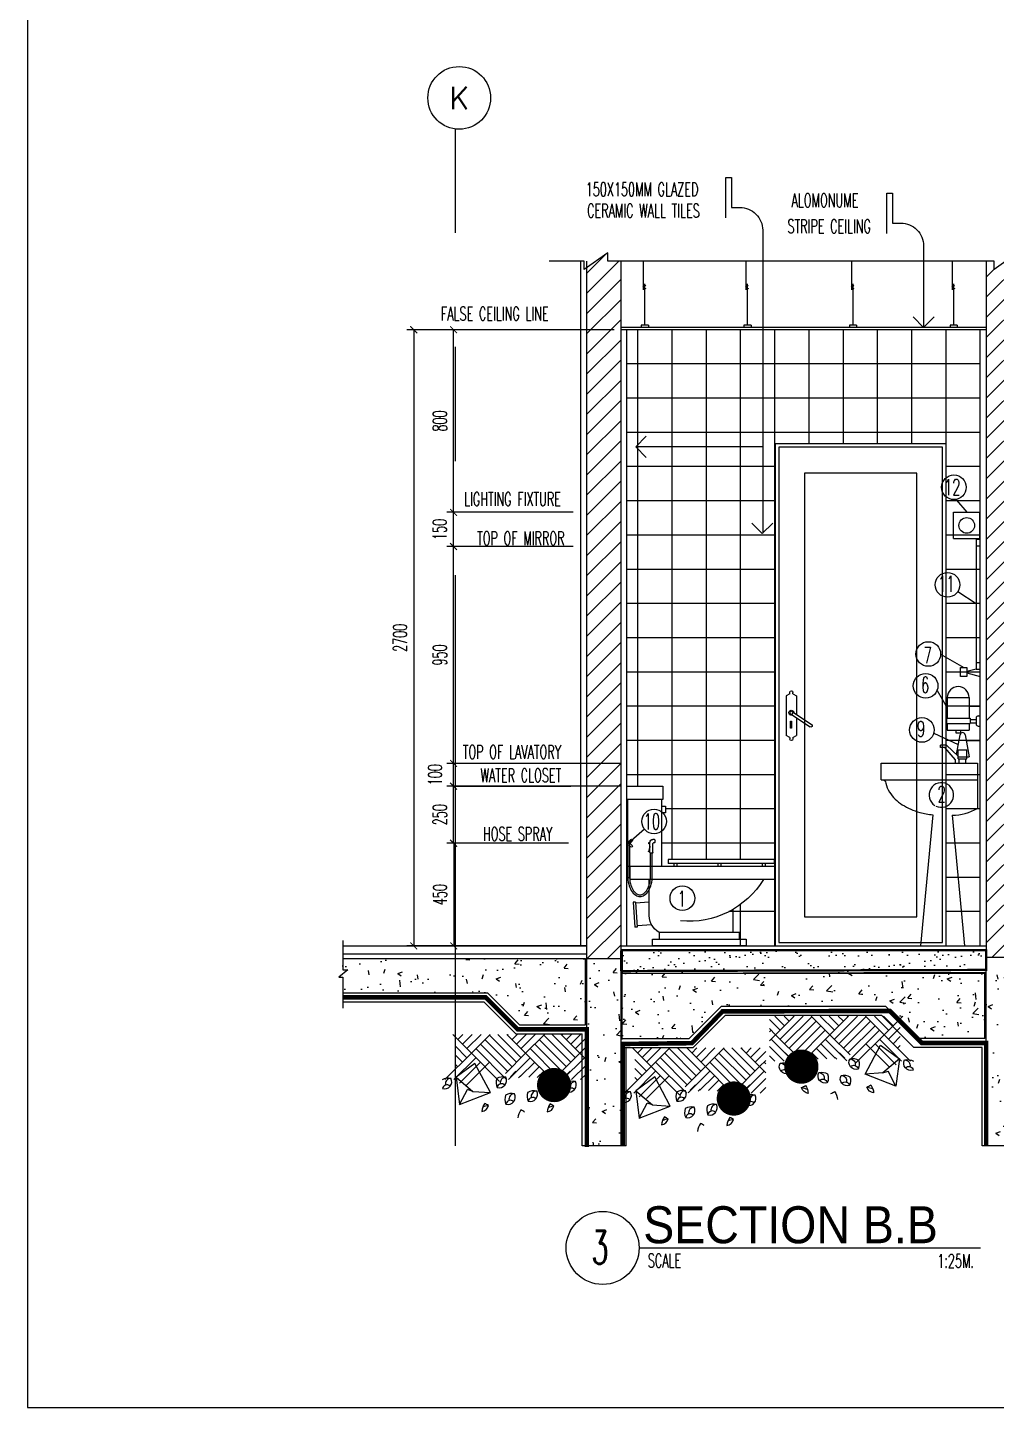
# Model space of a CAD drawing. Extents: x 417682.5 to 417711.4, y 43413.5 to 43433.4.
# Drawn here: x 417682.5 to 417686.74, y 43413.49 to 43419.54 of the extents above; entities that cross this region are included whole.
import ezdxf
from ezdxf.enums import TextEntityAlignment as Align

# ---------------------------------------------------------------- set-up
doc = ezdxf.new("R2010")
doc.units = 0
doc.header["$MEASUREMENT"] = 0
doc.header["$PDMODE"] = 3
doc.header["$PDSIZE"] = 0.1
for name, pattern in [('CENTER2', [1.125, 0.75, -0.125, 0.125, -0.125]), ('CENTERX2', [4, 2.5, -0.5, 0.5, -0.5]), ('DASHED', [0.75, 0.5, -0.25]), ('HIDDEN2', [0.1875, 0.125, -0.0625])]:
    doc.linetypes.add(name, pattern=pattern)
doc.layers.get('0').update_dxf_attribs({"linetype": 'CONTINUOUS'})
doc.layers.get('DEFPOINTS').update_dxf_attribs({"linetype": 'CONTINUOUS'})
for name, color, linetype in [('2', 2, 'CONTINUOUS'), ('A-HATCH', 11, 'CONTINUOUS'), ('AX', 6, 'CONTINUOUS'), ('AX-CR', 2, 'CONTINUOUS'), ('AX-TXT', 4, 'CONTINUOUS'), ('AXES', 11, 'CENTERX2'), ('AXIS', 11, 'CENTER2'), ('Dimout', 4, 'CONTINUOUS'), ('DW', 7, 'CONTINUOUS'), ('ELE', 3, 'CONTINUOUS'), ('ELV', 7, 'CONTINUOUS'), ('FIX', 3, 'CONTINUOUS'), ('gravel', 11, 'CONTINUOUS'), ('Hatch', 11, 'CONTINUOUS'), ('K-FUR', 3, 'CONTINUOUS'), ('Plaster', 7, 'CONTINUOUS'), ('SANI', 2, 'CONTINUOUS'), ('Tile', 5, 'CONTINUOUS'), ('TITLE', 6, 'CONTINUOUS'), ('TXT', 2, 'CONTINUOUS'), ('TXT1', 2, 'CONTINUOUS'), ('WALL', 6, 'CONTINUOUS'), ('WallPartition', 2, 'CONTINUOUS'), ('Windows', 9, 'CONTINUOUS')]:
    doc.layers.add(name, color=color, linetype=linetype)
doc.styles.add('ROMANS', font='ROMANS.shx', dxfattribs={"width": 0.6})
doc.styles.add('TTXT', font='swisse.ttf', dxfattribs={"width": 0.6})
doc.dimstyles.new('R50', dxfattribs={"dimscale": 0, "dimtxt": 0.06, "dimasz": 0.03, "dimexe": 0.03, "dimexo": 0.03, "dimgap": 0.03, "dimtad": 1, "dimdec": 0, "dimlfac": 1000, "dimzin": 13, "dimdsep": 46, "dimtxsty": 'ROMANS', "dimblk": 'ARCHTICK', "dimcen": 0.09, "dimclrd": 4, "dimclre": 4, "dimclrt": 2, "dimadec": 0, "dimazin": 0, "dimtfac": 1, "dimtdec": 0, "dimtofl": 0, "dimtmove": 2, "dimatfit": 3, "dimldrblk": 'CLOSEDBLANK', "dimfxl": 0, "dimtolj": 1, "dimtzin": 0, "dimarcsym": 0})

# ---------------------------------------------------------------- blocks, each defined once
blk = doc.blocks.new('AXL')
at = {"layer": 'AX-CR'}
blk.add_circle((-350, 0), 350, dxfattribs=at)
at = {"layer": 'AX-TXT', "style": 'ROMANS'}
blk.add_attdef('AX', text='', height=250, dxfattribs=at).set_placement((-350, 0), align=Align.MIDDLE)
blk = doc.blocks.new('CALO')
for p, q in [((-0.0067, -0.0131), (-0.0219, -0.0221)), ((-0.0219, -0.0221), (-0.0219, -0.1012)), ((-0.0067, -0.0131), (-0.0067, -0.0067)), ((0.0067, -0.0131), (0.0067, -0.0067)), ((0.0067, -0.0131), (0.0219, -0.0221)), ((0.0219, -0.0221), (0.0219, -0.1914)), ((-0.0032, -0.089), (-0.0871, -0.1441)), ((0.0036, -0.0994), (-0.0803, -0.1545)), ((-0.0219, -0.1161), (-0.0219, -0.1914)), ((-0.0067, -0.2004), (-0.0219, -0.1914)), ((-0.0067, -0.2004), (-0.0067, -0.2067)), ((0.0067, -0.2004), (0.0219, -0.1914)), ((0.0067, -0.2004), (0.0067, -0.2067))]:
    blk.add_line(p, q)
blk.add_lwpolyline([(0.004, -0.1297), (-0.0009, -0.1297), (-0.0009, -0.1605), (0.004, -0.1605)], close=True)
blk.add_circle((0, -0.0943), 0.00622)
for centre, radius, start, end in [((0, -0.0067), 0.00674, 0, 180), ((0, -0.0943), 0.0107, 248.65552, 177.92469), ((-0.0837, -0.1493), 0.00621, 123.29011, 303.29011), ((0, -0.2067), 0.00674, 180, 0)]:
    blk.add_arc(centre, radius, start, end)
blk = doc.blocks.new('_ARCHTICK')
at = {"color": 0, "linetype": 'ByBlock', "const_width": 0.15}
blk.add_lwpolyline([(-0.5, -0.5), (0.5, 0.5)], dxfattribs=at)
blk = doc.blocks.new('*D112')
at = {"layer": 'DEFPOINTS', "color": 0}
for p in [(417684.3647, 43418.2169), (417684.1904, 43415.5169), (417684.3654, 43415.5169)]:
    blk.add_point(p, dxfattribs=at)
at = {"layer": 'Dimout', "color": 4, "lineweight": -2}
for p, q in [((417684.3347, 43418.2169), (417684.1604, 43418.2169)), ((417684.1904, 43418.2169), (417684.1904, 43415.5169)), ((417684.3354, 43415.5169), (417684.1604, 43415.5169))]:
    blk.add_line(p, q, dxfattribs=at)
at = {"layer": 'Dimout', "color": 4, "lineweight": -2, "xscale": 0.03, "yscale": 0.03, "zscale": 0.03}
for p, rotation in [((417684.1904, 43418.2169), 90), ((417684.1904, 43415.5169), 270)]:
    blk.add_blockref('_ARCHTICK', p, dxfattribs=dict(at, rotation=rotation))
at = {"layer": 'Dimout', "color": 2, "insert": (417684.1304, 43416.8669), "char_height": 0.06, "attachment_point": 5, "rotation": 90, "style": 'ROMANS'}
blk.add_mtext('\\A1;2700', dxfattribs=at)
blk = doc.blocks.new('_ClosedBlank')
at = {"color": 0, "linetype": 'ByBlock', "lineweight": -2}
for p, q in [((-1, 0.17), (0, 0)), ((-1, 0.17), (-1, -0.17)), ((0, 0), (-1, -0.17))]:
    blk.add_line(p, q, dxfattribs=at)
blk = doc.blocks.new('*D113')
at = {"layer": 'DEFPOINTS', "color": 0}
for p in [(417684.3647, 43417.2669), (417684.9185, 43417.2669), (417685.1245, 43416.3169)]:
    blk.add_point(p, dxfattribs=at)
at = {"layer": 'Dimout', "color": 4, "lineweight": -2}
for p, q in [((417684.8885, 43417.2669), (417684.3347, 43417.2669)), ((417684.3647, 43416.3169), (417684.3647, 43417.2669)), ((417685.0945, 43416.3169), (417684.3347, 43416.3169))]:
    blk.add_line(p, q, dxfattribs=at)
at = {"layer": 'Dimout', "color": 4, "lineweight": -2, "xscale": 0.03, "yscale": 0.03, "zscale": 0.03}
for p, rotation in [((417684.3647, 43417.2669), 90), ((417684.3647, 43416.3169), 270)]:
    blk.add_blockref('_ARCHTICK', p, dxfattribs=dict(at, rotation=rotation))
at = {"layer": 'Dimout', "color": 2, "insert": (417684.3047, 43416.7919), "char_height": 0.06, "attachment_point": 5, "rotation": 90, "style": 'ROMANS'}
blk.add_mtext('\\A1;950', dxfattribs=at)
blk = doc.blocks.new('*D114')
at = {"layer": 'DEFPOINTS', "color": 0}
for p in [(417684.3647, 43416.3169), (417685.1245, 43416.3169), (417685.1245, 43416.2169)]:
    blk.add_point(p, dxfattribs=at)
at = {"layer": 'Dimout', "color": 4, "lineweight": -2}
for p, q in [((417685.0945, 43416.3169), (417684.3347, 43416.3169)), ((417684.3647, 43416.2169), (417684.3647, 43416.3169)), ((417685.0945, 43416.2169), (417684.3347, 43416.2169))]:
    blk.add_line(p, q, dxfattribs=at)
at = {"layer": 'Dimout', "color": 4, "lineweight": -2, "xscale": 0.03, "yscale": 0.03, "zscale": 0.03}
for p, rotation in [((417684.3647, 43416.3169), 90), ((417684.3647, 43416.2169), 270)]:
    blk.add_blockref('_ARCHTICK', p, dxfattribs=dict(at, rotation=rotation))
at = {"layer": 'Dimout', "color": 2, "insert": (417684.2839, 43416.2669), "char_height": 0.06, "attachment_point": 5, "rotation": 90, "style": 'ROMANS'}
blk.add_mtext('\\A1;100', dxfattribs=at)
blk = doc.blocks.new('*D115')
at = {"layer": 'DEFPOINTS', "color": 0}
for p in [(417684.3647, 43416.2169), (417684.3647, 43416.2169), (417684.8985, 43415.9669)]:
    blk.add_point(p, dxfattribs=at)
at = {"layer": 'Dimout', "color": 4, "lineweight": -2}
for p, q in [((417684.3647, 43415.9669), (417684.3647, 43416.2169)), ((417684.8685, 43415.9669), (417684.3347, 43415.9669))]:
    blk.add_line(p, q, dxfattribs=at)
at = {"layer": 'Dimout', "color": 4, "lineweight": -2, "xscale": 0.03, "yscale": 0.03, "zscale": 0.03}
for p, rotation in [((417684.3647, 43416.2169), 90), ((417684.3647, 43415.9669), 270)]:
    blk.add_blockref('_ARCHTICK', p, dxfattribs=dict(at, rotation=rotation))
at = {"layer": 'Dimout', "color": 2, "insert": (417684.3047, 43416.0919), "char_height": 0.06, "attachment_point": 5, "rotation": 90, "style": 'ROMANS'}
blk.add_mtext('\\A1;250', dxfattribs=at)
blk = doc.blocks.new('A$C03B742BD')
at = {"layer": 'SANI'}
for p, q in [((0, 0.238), (0, 0.247)), ((0.003, 0.25), (0.01, 0.25)), ((0.1091, 0.234), (0.1003, 0.2428)), ((0.1155, 0.2404), (0.1067, 0.2492)), ((0.003, 0.235), (0.007, 0.235)), ((0.01, 0.192), (0.01, 0.232)), ((0.012, 0.19), (0.0205, 0.19)), ((0.0225, 0.192), (0.0225, 0.2375)), ((0.0225, 0.221), (0.0291, 0.197)), ((0.0225, 0.2172), (0.0282, 0.1967)), ((0.1091, 0.2324), (0.1003, 0.2237)), ((0.1155, 0.2261), (0.1067, 0.2173))]:
    blk.add_line(p, q, dxfattribs=at)
for points in [[(0.12, 0.2271), (0.12, 0.09, -0.060702), (0.1156, 0.0539, -0.074102), (0.1043, 0.0264, -0.106911), (0.0852, 0.0059, -0.152771), (0.0663, 0, -0.152771), (0.0473, 0.0059, -0.106911), (0.0282, 0.0264, -0.074102), (0.0169, 0.0539, -0.060702), (0.0125, 0.09), (0.0125, 0.19)], [(0.1125, 0.2231), (0.1125, 0.09, -0.060702), (0.1083, 0.0557, -0.074102), (0.0978, 0.0302, -0.106911), (0.0809, 0.0121, -0.152771), (0.0663, 0.0075, -0.152771), (0.0516, 0.0121, -0.106911), (0.0347, 0.0302, -0.074102), (0.0242, 0.0557, -0.060702), (0.02, 0.09), (0.02, 0.19)], [(0.0225, 0.2283, 0.064258), (0.0248, 0.2292, 0.106392), (0.0269, 0.2311, 0.159292), (0.0277, 0.2335, 0.159292), (0.0269, 0.236, 0.106392), (0.0248, 0.2379, 0.066222), (0.0224, 0.2388, 0.057624)], [(0.0225, 0.2303, 0.046557), (0.0238, 0.2309, 0.106392), (0.0253, 0.2323, 0.159292), (0.0257, 0.2335, 0.159292), (0.0253, 0.2348, 0.106392), (0.0238, 0.2362, 0.046557), (0.0225, 0.2367, 0.057624)]]:
    blk.add_lwpolyline(points, format="xyb", dxfattribs=at)
blk.add_circle((0.1163, 0.2332), 0.0072, dxfattribs=at)
for centre, radius, start, end in [((0.003, 0.247), 0.003, 90, 180), ((0.01, 0.2375), 0.0125, 0, 90), ((0.1035, 0.246), 0.0045, 45, 225), ((0.003, 0.238), 0.003, 180, 270), ((0.007, 0.232), 0.003, 0, 90), ((0.012, 0.192), 0.002, 180, 270), ((0.0205, 0.192), 0.002, 270, 0), ((0.0286, 0.1968), 0.0005, 194.53893, 16.23807), ((0.1035, 0.2205), 0.0045, 135, 315)]:
    blk.add_arc(centre, radius, start, end, dxfattribs=at)
blk = doc.blocks.new('*D116')
at = {"layer": 'DEFPOINTS', "color": 0}
for p in [(417684.3654, 43415.9669), (417684.3654, 43415.5169), (417684.8785, 43415.5169)]:
    blk.add_point(p, dxfattribs=at)
at = {"layer": 'Dimout', "color": 4, "lineweight": -2}
for p, q in [((417684.3654, 43415.9669), (417684.3654, 43415.5169)), ((417684.8485, 43415.5169), (417684.3354, 43415.5169))]:
    blk.add_line(p, q, dxfattribs=at)
at = {"layer": 'Dimout', "color": 4, "lineweight": -2, "xscale": 0.03, "yscale": 0.03, "zscale": 0.03}
for p, rotation in [((417684.3654, 43415.9669), 90), ((417684.3654, 43415.5169), 270)]:
    blk.add_blockref('_ARCHTICK', p, dxfattribs=dict(at, rotation=rotation))
at = {"layer": 'Dimout', "color": 2, "insert": (417684.3054, 43415.7419), "char_height": 0.06, "attachment_point": 5, "rotation": 90, "style": 'ROMANS'}
blk.add_mtext('\\A1;450', dxfattribs=at)
blk = doc.blocks.new('COMP')
at = {"layer": 'FIX'}
for p, q in [((-0.0575, 0.6125), (-0.0575, 0.5833)), ((-0.0411, 0.6125), (-0.0575, 0.6125)), ((-0.0411, 0.35), (-0.0411, 0.6416)), ((0.1079, 0.35), (0.1079, 0.6416)), ((-0.0575, 0.5833), (-0.0411, 0.5833)), ((-0.5343, 0.3618), (-0.5343, 0.3792)), ((-0.5343, 0.3792), (-0.0685, 0.3792)), ((-0.0685, 0.3792), (-0.0685, 0.3618)), ((-0.5343, 0.3618), (-0.0685, 0.3618)), ((-0.5343, 0.35), (-0.5343, 0.2917)), ((0.1079, 0.35), (-0.5343, 0.35)), ((-0.4959, 0.35), (-0.4959, 0.3618)), ((-0.4825, 0.35), (-0.4825, 0.3618)), ((-0.301, 0.35), (-0.301, 0.3618)), ((-0.2876, 0.35), (-0.2876, 0.3618)), ((-0.1087, 0.35), (-0.1087, 0.3618)), ((-0.0953, 0.35), (-0.0953, 0.3618)), ((0.0971, 0.2917), (0.0971, 0.35)), ((-0.5343, 0.2917), (0.0971, 0.2917)), ((0.0146, 0.1458), (0.0146, 0.2917)), ((0.0146, 0.1914), (0.0738, 0.1873)), ((0.0741, 0.1923), (0.0665, 0.0825)), ((0.0741, 0.1923), (0.0841, 0.1916)), ((0.0841, 0.1916), (0.0765, 0.0818)), ((-0.3528, 0.1603), (-0.3528, 0.0583)), ((0.0027, 0.092), (0.0669, 0.0875)), ((0.0665, 0.0825), (0.0765, 0.0818)), ((-0.382, 0.0583), (-0.0292, 0.0583)), ((-0.382, 0.0292), (-0.382, 0.0583)), ((-0.0292, 0.0583), (-0.0292, 0.0292))]:
    blk.add_line(p, q, dxfattribs=at)
for points in [[(0.1117, 0.6416), (0.1117, 0.7), (-0.0449, 0.7), (-0.0449, 0.6416)], [(0, 0), (0, 0.0292), (-0.4111, 0.0292), (-0.4111, 0)]]:
    blk.add_lwpolyline(points, close=True, dxfattribs=at)
for centre, radius, start, end in [((-0.1594, 0.4916), 0.3837, 211.41144, 275.3446), ((-0.0802, 0.1385), 0.0951, 302.4712, 4.3987)]:
    blk.add_arc(centre, radius, start, end, dxfattribs=at)
blk = doc.blocks.new('*D117')
at = {"layer": 'DEFPOINTS', "color": 0}
for p in [(417684.3647, 43418.2169), (417685.0985, 43418.2169), (417684.9185, 43417.4169)]:
    blk.add_point(p, dxfattribs=at)
at = {"layer": 'Dimout', "color": 4, "lineweight": -2}
for p, q in [((417685.0685, 43418.2169), (417684.3347, 43418.2169)), ((417684.3647, 43417.4169), (417684.3647, 43418.2169)), ((417684.8885, 43417.4169), (417684.3347, 43417.4169))]:
    blk.add_line(p, q, dxfattribs=at)
at = {"layer": 'Dimout', "color": 4, "lineweight": -2, "xscale": 0.03, "yscale": 0.03, "zscale": 0.03}
for p, rotation in [((417684.3647, 43418.2169), 90), ((417684.3647, 43417.4169), 270)]:
    blk.add_blockref('_ARCHTICK', p, dxfattribs=dict(at, rotation=rotation))
at = {"layer": 'Dimout', "color": 2, "insert": (417684.3047, 43417.8169), "char_height": 0.06, "attachment_point": 5, "rotation": 90, "style": 'ROMANS'}
blk.add_mtext('\\A1;800', dxfattribs=at)
blk = doc.blocks.new('*D118')
at = {"layer": 'DEFPOINTS', "color": 0}
for p in [(417684.3647, 43417.4169), (417684.9185, 43417.4169), (417684.9185, 43417.2669)]:
    blk.add_point(p, dxfattribs=at)
at = {"layer": 'Dimout', "color": 4, "lineweight": -2}
for p, q in [((417684.8885, 43417.4169), (417684.3347, 43417.4169)), ((417684.3647, 43417.2669), (417684.3647, 43417.4169)), ((417684.8885, 43417.2669), (417684.3347, 43417.2669))]:
    blk.add_line(p, q, dxfattribs=at)
at = {"layer": 'Dimout', "color": 4, "lineweight": -2, "xscale": 0.03, "yscale": 0.03, "zscale": 0.03}
for p, rotation in [((417684.3647, 43417.4169), 90), ((417684.3647, 43417.2669), 270)]:
    blk.add_blockref('_ARCHTICK', p, dxfattribs=dict(at, rotation=rotation))
at = {"layer": 'Dimout', "color": 2, "insert": (417684.3037, 43417.3419), "char_height": 0.06, "attachment_point": 5, "rotation": 90, "style": 'ROMANS'}
blk.add_mtext('\\A1;150', dxfattribs=at)
blk = doc.blocks.new('A$C22107CF4')
for p, q in [((0.1286, 0.2837), (0.0467, 0.3655)), ((0.0494, 0.3629), (0.052, 0.3655)), ((0.0692, 0.3431), (0.0916, 0.3655)), ((0.089, 0.3233), (0.1312, 0.3655)), ((0.1088, 0.3035), (0.1708, 0.3655)), ((0.1286, 0.2837), (0.2104, 0.3655)), ((0.3266, 0.2441), (0.2078, 0.3629)), ((0.3464, 0.2639), (0.2447, 0.3655)), ((0.3662, 0.2837), (0.2843, 0.3655)), ((0.287, 0.3629), (0.2896, 0.3655)), ((0.3068, 0.3431), (0.3292, 0.3655)), ((0.3266, 0.3233), (0.3688, 0.3655)), ((0.3464, 0.3035), (0.4084, 0.3655)), ((0.3662, 0.2837), (0.448, 0.3655)), ((0.5642, 0.2441), (0.4454, 0.3629)), ((0.584, 0.2639), (0.4823, 0.3655)), ((0.6038, 0.2837), (0.5219, 0.3655)), ((0.5246, 0.3629), (0.5272, 0.3655)), ((0.5444, 0.3431), (0.5668, 0.3655)), ((0.5642, 0.3233), (0.6064, 0.3655)), ((0.1088, 0.2639), (0.0574, 0.3153)), ((0.2844, 0.1675), (0.1484, 0.3035)), ((0.287, 0.2045), (0.1682, 0.3233)), ((0.3068, 0.2243), (0.188, 0.3431)), ((0.5048, 0.1847), (0.386, 0.3035)), ((0.5246, 0.2045), (0.4058, 0.3233)), ((0.5444, 0.2243), (0.4256, 0.3431)), ((0.584, 0.3035), (0.6308, 0.3504)), ((0.6038, 0.2837), (0.6308, 0.3108)), ((0.6308, 0.2962), (0.6236, 0.3035)), ((0.0126, 0.1677), (0.1286, 0.2837)), ((0.0522, 0.1677), (0.1484, 0.2639)), ((0.089, 0.2441), (0.0574, 0.2757)), ((0.0761, 0.152), (0.1682, 0.2441)), ((0.1077, 0.144), (0.2078, 0.2441)), ((0.2522, 0.1601), (0.1286, 0.2837)), ((0.2775, 0.195), (0.3662, 0.2837)), ((0.2911, 0.169), (0.386, 0.2639)), ((0.3425, 0.1808), (0.4058, 0.2441)), ((0.4822, 0.1677), (0.3662, 0.2837)), ((0.4877, 0.1677), (0.6038, 0.2837)), ((0.5273, 0.1677), (0.6236, 0.2639)), ((0.6308, 0.2566), (0.6038, 0.2837)), ((0.0692, 0.2243), (0.0574, 0.2361)), ((0.2998, 0.1806), (0.3237, 0.2045)), ((0.335, 0.1762), (0.3435, 0.1847)), ((0.3799, 0.1786), (0.4256, 0.2243)), ((0.4173, 0.1764), (0.4454, 0.2045)), ((0.4547, 0.1742), (0.4652, 0.1847)), ((0.4927, 0.1359), (0.5613, 0.2045)), ((0.5669, 0.1677), (0.6308, 0.2316)), ((0.6065, 0.1677), (0.6308, 0.192))]:
    blk.add_line(p, q)
for points in [[(0.0766, 0.0585), (0.2116, 0.111), (0.1441, 0.2385), (0.0616, 0.1785), (0.0766, 0.0585), (0.1112, 0.1244)], [(0.1343, 0.1163), (0.2116, 0.111), (0.1441, 0.2385), (0.0616, 0.1785), (0.1343, 0.1163), (0.1112, 0.1244)]]:
    blk.add_lwpolyline(points)
for centre, radius, start, end in [((0.0263, 0.124), 0.0509, 76.03216, 121.14052), ((0.0105, 0.1589), 0.0317, 253.70906, 27.40145), ((0.0207, 0.1257), 0.0193, 42.45997, 171.80435), ((0.0385, 0.1494), 0.024, 89.57083, 192.73345), ((0.2876, 0.1547), 0.0506, 159.5756, 205.15216), ((0.2666, 0.1288), 0.0509, 76.03216, 121.14052), ((0.2507, 0.1636), 0.0317, 253.70906, 27.40145), ((0.261, 0.1305), 0.0193, 42.45997, 171.80435), ((0.2787, 0.1542), 0.024, 89.57083, 192.73345), ((0.5929, 0.1359), 0.0506, 159.5756, 205.15216), ((0.5718, 0.1099), 0.0509, 76.03216, 121.14052), ((0.556, 0.1448), 0.0317, 253.70906, 27.40145), ((0.5662, 0.1116), 0.0193, 42.45997, 171.80435), ((0.5839, 0.1354), 0.024, 89.57083, 192.73345), ((0.2409, 0.024), 0.0669, 143.51132, 175.91913), ((-0.5126, -1.1654), 1.4144, 59.59064, 60.35176), ((0.3258, 0.0823), 0.0506, 159.5756, 205.15216), ((0.3047, 0.0563), 0.0509, 76.03216, 121.14052), ((0.2889, 0.0912), 0.0317, 253.70906, 27.40145), ((0.2991, 0.058), 0.0193, 42.45997, 171.80435), ((0.3168, 0.0818), 0.024, 89.57083, 192.73345), ((0.4233, 0.0945), 0.0506, 159.5756, 205.15216), ((0.4022, 0.0685), 0.0509, 76.03216, 121.14052), ((0.3864, 0.1034), 0.0317, 253.70906, 27.40145), ((0.3966, 0.0702), 0.0193, 42.45997, 171.80435), ((0.4143, 0.0939), 0.024, 89.57083, 192.73345), ((0.5272, 0.0216), 0.0669, 143.51132, 175.91913), ((-0.2263, -1.1678), 1.4144, 59.59064, 60.35176), ((0.1707, 0.0622), 0.0336, 275.8828, 346.64304), ((0.1707, 0.0622), 0.0336, 275.8828, 346.64304), ((0.2198, -0.0514), 0.1071, 98.87649, 112.94629), ((0.3991, -0.0048), 0.0669, 143.51132, 175.91913), ((-0.3544, -1.1942), 1.4144, 59.59064, 60.35176), ((0.457, 0.0598), 0.0336, 275.8828, 346.64304), ((0.457, 0.0598), 0.0336, 275.8828, 346.64304), ((0.5062, -0.0538), 0.1071, 98.87649, 112.94629)]:
    blk.add_arc(centre, radius, start, end)
at = {"layer": 'Hatch', "const_width": 0.075}
blk.add_lwpolyline([(0.4534, 0.144, 1), (0.5284, 0.144, 1)], format="xyb", close=True, dxfattribs=at)
blk = doc.blocks.new('GAN')
for p, q in [((-0.0212, 0.1644), (-0.0212, 0.29)), ((-0.0155, 0.01), (-0.0155, 0.1918)), ((0, 0.01), (-0.031, 0.01)), ((-0.031, 0.01), (-0.031, 0)), ((0, 0.01), (0, 0))]:
    blk.add_line(p, q)
blk.add_lwpolyline([(-0.0118, 0.184), (-0.024, 0.1754), (-0.0113, 0.1703)])
blk = doc.blocks.new('walling')
at = {"layer": 'ELV'}
blk.add_line((0.1363, -1.1797), (-0.4198, -1.1797), dxfattribs=at)
blk.add_lwpolyline([(-0.025, -0.176), (-0.025, 0), (0, 0), (0, -0.1306), (0.0363, -0.1306, -0.414214), (0.1363, -0.2306), (0.1363, -1.5582)], format="xyb", dxfattribs=at)
at = {"layer": 'WALL'}
for p, q in [((-0.4198, -1.1797), (-0.3736, -1.1334)), ((-0.4198, -1.1797), (-0.3736, -1.2259)), ((0.1345, -1.56), (0.0882, -1.5137)), ((0.1345, -1.56), (0.1808, -1.5137))]:
    blk.add_line(p, q, dxfattribs=at)
at = {"layer": 'TXT', "style": 'ROMANS', "width": 0.6}
for s, p in [('150X150MM GLAZED', (-0.639, -0.0816)), ('CERAMIC WALL TILES', (-0.6331, -0.1746))]:
    blk.add_text(s, height=0.06, dxfattribs=at).set_placement(p)
blk = doc.blocks.new('ceil')
at = {"layer": 'ELV'}
blk.add_lwpolyline([(-0.1613, 0.4121), (-0.1613, 0.5881), (-0.1363, 0.5881), (-0.1363, 0.4575), (-0.1, 0.4575, -0.414214), (0, 0.3575), (0, 0)], format="xyb", dxfattribs=at)
at = {"layer": 'WALL'}
blk.add_lwpolyline([(0.0463, 0.0463), (0, 0), (-0.0463, 0.0463)], dxfattribs=at)
at = {"layer": 'TXT', "style": 'ROMANS', "width": 0.6}
for s, p in [('ALOMONUME', (-0.5788, 0.5268)), (' STRIPE CEILING', (-0.6209, 0.4135))]:
    blk.add_text(s, height=0.06, dxfattribs=at).set_placement(p)

msp = doc.modelspace()

# ---------------------------------------------------------------- hatches: boundary and pattern name
at = {"layer": 'A-HATCH'}
h = msp.add_hatch(dxfattribs=at)
h.set_pattern_fill('ANSI31', color=256, scale=0.5, style=0)
h.set_pattern_definition([(45, (-136.89003, -88.17852), (-0.044194173824, 0.044194173824), [])])
h.paths.add_polyline_path([(417685.0985, 43418.5169), (417685.0404, 43418.5169), (417685.0404, 43418.5541), (417684.9485, 43418.4891), (417684.9485, 43415.4619), (417685.0985, 43415.4619)])
h.paths.add_polyline_path([(417686.8485, 43418.5169), (417686.8361, 43418.5169), (417686.8361, 43418.5541), (417686.7332, 43418.4813), (417686.7332, 43418.5169), (417686.6985, 43418.5169), (417686.6985, 43415.4669), (417686.8485, 43415.4669)])
at = {"layer": 'Windows'}
h = msp.add_hatch(dxfattribs=at)
h.set_pattern_fill('AR-CONC', color=256, scale=0.03, style=0)
h.set_pattern_definition([(50, (-136.89003, -88.17852), (0.21517805478, -0.018825640495), [0.0225, -0.2475]), (355, (-136.89003, -88.17852), (-0.04162540008, 0.22565764011), [0.018, -0.198]), (100.4514, (-136.8721, -88.18009), (0.17355281451, 0.20683186262), [0.019122057, -0.2103426336]), (46.1842, (-136.89003, -88.11852), (0.32017231459, -0.0496557043), [0.03375, -0.37125]), (96.6356, (-136.86335, -88.12266), (0.28039881166, 0.29223536127), [0.0286830864, -0.3155139]), (351.1842, (-136.89003, -88.11852), (0.28039858354, 0.29223558028), [0.027, -0.297]), (21, (-136.86003, -88.13352), (0.179072115636, -0.1207856672), [0.0225, -0.2475]), (326, (-136.86003, -88.13352), (0.07299459958, 0.21754501351), [0.018, -0.198]), (71.4514, (-136.8451, -88.14358), (0.25206678857, 0.09675914901), [0.019122057, -0.2103426336]), (37.5, (-136.89003, -88.17852), (0.003647956595, 0.09986815615), [0, -0.1956, 0, -0.201, 0, -0.19875]), (7.5, (-136.89003, -88.17852), (0.078920861233, 0.118323513565), [0, -0.1146, 0, -0.1911, 0, -0.07575]), (327.5, (-136.95693, -88.17852), (0.160146730852, -0.00676646152), [0, -0.075, 0, -0.234, 0, -0.3105]), (317.5, (-136.98693, -88.17852), (0.174955850803, 0.0300314947), [0, -0.0975, 0, -0.1554, 0, -0.2205])])
h.paths.add_polyline_path([(417686.8548, 43415.4669), (417686.8548, 43415.1769), (417687.1224, 43415.1769), (417687.2624, 43415.3169), (417688.0416, 43415.3169), (417688.0416, 43415.3797), (417688.0251, 43415.3797), (417688.0416, 43415.3935), (417688.0416, 43415.4669)])
h.paths.add_polyline_path([(417686.6984, 43414.6413), (417686.8484, 43414.6413), (417686.8484, 43414.7094, -0.995239), (417686.8484, 43414.7594), (417686.8484, 43415.4669), (417686.6985, 43415.4669), (417686.6985, 43415.397), (417686.6984, 43415.397)])
h.paths.add_polyline_path([(417686.6921, 43415.397), (417685.1041, 43415.397), (417685.1041, 43415.1119), (417685.3977, 43415.1119), (417685.5377, 43415.2519), (417686.2584, 43415.2519), (417686.3984, 43415.1119), (417686.6921, 43415.1119)])
h.paths.add_polyline_path([(417684.9485, 43414.9822), (417684.9485, 43414.6413), (417685.0985, 43414.6413), (417685.0985, 43415.4069), (417685.0985, 43415.4619), (417684.9485, 43415.4619)])
h.paths.add_polyline_path([(417684.9433, 43415.1719), (417684.9433, 43415.4619), (417684.3735, 43415.4619), (417684.3735, 43415.3119), (417684.5136, 43415.3119), (417684.6536, 43415.1719)])
h.paths.add_polyline_path([(417684.3735, 43415.3119), (417684.3735, 43415.4619), (417683.8791, 43415.4619), (417683.8791, 43415.4122), (417683.9016, 43415.4122), (417683.8791, 43415.3935), (417683.8791, 43415.3119)])
h = msp.add_hatch(dxfattribs=at)
h.set_pattern_fill('AR-SAND', color=256, scale=0.05, style=0)
h.set_pattern_definition([(37.5, (-136.89003, -88.17852), (-0.003149667905, 0.09634118845), [0, -0.076, 0, -0.085, 0, -0.08125]), (7.5, (-136.89003, -88.17852), (0.088488835263, 0.14110730326), [0, -0.041, 0, -0.0685, 0, -0.02625]), (327.5, (-136.95153, -88.17852), (0.155707093088, 0.000282952677), [0, -0.025, 0, -0.09, 0, -0.1175]), (317.5, (-136.95153, -88.17852), (0.15030633023, 0.043883778247), [0, -0.0125, 0, -0.059, 0, -0.0675])])
h.paths.add_polyline_path([(417686.6985, 43415.497), (417685.1041, 43415.497), (417685.1041, 43415.397), (417686.6985, 43415.397)])

# ---------------------------------------------------------------- linework, layer by layer
for p, q in [((417686.6985, 43418.227), (417685.0985, 43418.227)), ((417686.6985, 43418.217), (417685.0985, 43418.217))]:
    msp.add_line(p, q)
at = {"layer": '2'}
for p, q in [((417686.6707, 43417.369), (417686.6725, 43417.369)), ((417686.6134, 43416.7208), (417686.6543, 43416.7318)), ((417686.6134, 43416.7143), (417686.6725, 43416.6972)), ((417686.6239, 43416.567), (417686.6725, 43416.567)), ((417684.9485, 43415.5169), (417684.5643, 43415.5169)), ((417683.8791, 43415.4619), (417684.9433, 43415.4619)), ((417684.9433, 43415.1719), (417684.9433, 43415.4619)), ((417684.9485, 43415.4619), (417685.0985, 43415.4619)), ((417684.9485, 43414.9822), (417684.9485, 43415.4619)), ((417686.6984, 43414.6413), (417686.6984, 43415.4669)), ((417686.8485, 43415.4669), (417686.6985, 43415.4669)), ((417685.0985, 43414.6413), (417685.0985, 43415.4069)), ((417685.1041, 43415.397), (417686.6921, 43415.4019)), ((417685.1041, 43415.1069), (417685.1041, 43415.397)), ((417686.6921, 43415.1119), (417686.6921, 43415.4019)), ((417683.8791, 43415.3119), (417684.5136, 43415.3119)), ((417684.6536, 43415.1719), (417684.5136, 43415.3119)), ((417683.8791, 43415.2719), (417684.4971, 43415.2719)), ((417684.6371, 43415.1319), (417684.4971, 43415.2719)), ((417685.3977, 43415.1119), (417685.5377, 43415.2519)), ((417686.2584, 43415.2519), (417685.5377, 43415.2519)), ((417686.3984, 43415.1119), (417686.2584, 43415.2519)), ((417684.6536, 43415.1719), (417684.9433, 43415.1719)), ((417685.4143, 43415.0719), (417685.5543, 43415.2119)), ((417686.2419, 43415.2119), (417685.5543, 43415.2119)), ((417686.3819, 43415.0719), (417686.2419, 43415.2119)), ((417684.6371, 43415.1319), (417684.9285, 43415.1319)), ((417684.9285, 43414.6413), (417684.9285, 43415.1319)), ((417685.1041, 43415.1119), (417685.3977, 43415.1119)), ((417686.6921, 43415.1119), (417686.3984, 43415.1119)), ((417685.0985, 43414.6727), (417685.0985, 43415.0669)), ((417685.1149, 43415.0719), (417685.4143, 43415.0719)), ((417685.1209, 43414.6413), (417685.1209, 43415.072)), ((417686.6813, 43415.0719), (417686.3819, 43415.0719)), ((417686.6813, 43414.6413), (417686.6813, 43415.0719)), ((417685.1209, 43414.6413), (417684.9285, 43414.6413)), ((417686.8684, 43414.6413), (417686.6813, 43414.6413))]:
    msp.add_line(p, q, dxfattribs=at)
for points in [[(417686.5225, 43417.7169), (417685.7745, 43417.7169), (417685.7745, 43415.5169), (417686.5225, 43415.5169)], [(417686.5076, 43417.7021), (417685.7893, 43417.7021), (417685.7893, 43415.5318), (417686.5076, 43415.5318)], [(417686.3944, 43417.5889), (417685.9025, 43417.5889), (417685.9025, 43415.645), (417686.3944, 43415.645)]]:
    msp.add_lwpolyline(points, close=True, dxfattribs=at)
at = {"layer": 'AXES'}
msp.add_line((417684.3735, 43414.6413), (417684.3735, 43419.0952), dxfattribs=at)
at = {"layer": 'AXIS'}
msp.add_line((417684.3647, 43416.2169), (417684.8785, 43416.2169), dxfattribs=at)
at = {"layer": 'DW'}
for p, q in [((417686.5689, 43417.4703), (417686.6132, 43417.417)), ((417686.5743, 43417.07), (417686.6543, 43417.0172)), ((417686.4829, 43416.6358), (417686.528, 43416.5598)), ((417686.4687, 43416.4488), (417686.576, 43416.3989)), ((417685.201, 43416.0289), (417685.1316, 43415.9669))]:
    msp.add_line(p, q, dxfattribs=at)
at = {"layer": 'ELE'}
msp.add_line((417686.4988, 43416.7961), (417686.5999, 43416.7367), dxfattribs=at)
msp.add_lwpolyline([(417687.1566, 43418.5169), (417686.8361, 43418.5169), (417686.8361, 43418.5541), (417686.7332, 43418.4813), (417686.7332, 43418.5169), (417685.0404, 43418.5169), (417685.0404, 43418.5541), (417684.9374, 43418.4813), (417684.9374, 43418.5169), (417684.784, 43418.5169)], dxfattribs=at)
at = {"layer": 'FIX'}
msp.add_lwpolyline([(417686.6134, 43416.6972), (417686.5865, 43416.6972), (417686.5865, 43416.7367), (417686.6134, 43416.7367)], close=True, dxfattribs=at)
at = {"layer": 'FIX', "color": 2}
for centre in [(417686.5569, 43417.5266), (417686.5289, 43417.0993), (417686.4448, 43416.7961), (417686.4331, 43416.6567), (417686.4168, 43416.4634), (417685.2433, 43416.0623), (417685.3672, 43415.7261)]:
    msp.add_circle(centre, 0.054, dxfattribs=at)
msp.add_arc((417686.5019, 43416.1782), 0.054, 243.71298, 238.3331, dxfattribs=at)
at = {"layer": 'Plaster'}
for p, q in [((417684.9225, 43415.5169), (417684.9225, 43418.5169)), ((417685.1245, 43415.5169), (417685.1245, 43418.2169)), ((417686.6725, 43415.5169), (417686.6725, 43418.2169)), ((417683.8791, 43415.5169), (417684.9485, 43415.5169)), ((417685.0985, 43415.5169), (417686.6984, 43415.5169)), ((417683.8791, 43415.4819), (417684.9485, 43415.4819)), ((417685.0985, 43415.502), (417686.6985, 43415.502)), ((417685.0985, 43415.497), (417686.6985, 43415.497))]:
    msp.add_line(p, q, dxfattribs=at)
at = {"layer": 'SANI'}
for p, q in [((417686.5556, 43417.3019), (417686.5556, 43417.417)), ((417686.5556, 43417.417), (417686.6707, 43417.417)), ((417686.6707, 43417.3019), (417686.6707, 43417.417)), ((417686.5556, 43417.3019), (417686.6707, 43417.3019)), ((417686.6543, 43417.2994), (417686.6725, 43417.2994)), ((417686.6543, 43417.2994), (417686.6543, 43416.7297)), ((417686.6543, 43417.2706), (417686.6725, 43417.2706)), ((417686.6543, 43416.7584), (417686.6725, 43416.7584)), ((417686.6543, 43416.7297), (417686.6725, 43416.7297)), ((417686.528, 43416.6053), (417686.528, 43416.5143)), ((417686.528, 43416.6053), (417686.6239, 43416.6053)), ((417686.6239, 43416.6053), (417686.6239, 43416.5143)), ((417686.5242, 43416.5143), (417686.5242, 43416.4913)), ((417686.5242, 43416.5143), (417686.6277, 43416.5143)), ((417686.5242, 43416.4913), (417686.6277, 43416.4913)), ((417686.528, 43416.4913), (417686.528, 43416.4629)), ((417686.6239, 43416.4913), (417686.6239, 43416.4629)), ((417686.6277, 43416.5143), (417686.6277, 43416.4913)), ((417686.6277, 43416.5091), (417686.6543, 43416.5091)), ((417686.6277, 43416.4938), (417686.6543, 43416.4938)), ((417686.6543, 43416.515), (417686.6543, 43416.4896)), ((417686.6639, 43416.5246), (417686.6697, 43416.5246)), ((417686.528, 43416.4629), (417686.6239, 43416.4629)), ((417686.5654, 43416.4629), (417686.5654, 43416.4514)), ((417686.5654, 43416.4514), (417686.5865, 43416.4514)), ((417686.5681, 43416.3556), (417686.5838, 43416.4423)), ((417686.5865, 43416.4629), (417686.5865, 43416.4514)), ((417686.6064, 43416.4423), (417686.6239, 43416.3461)), ((417686.6639, 43416.4801), (417686.6697, 43416.4801)), ((417686.5251, 43416.3968), (417686.4979, 43416.3968)), ((417686.4979, 43416.3858), (417686.4979, 43416.3968)), ((417686.5175, 43416.3858), (417686.4979, 43416.3858)), ((417686.5641, 43416.3326), (417686.5175, 43416.3858)), ((417686.5251, 43416.3968), (417686.5753, 43416.3487)), ((417686.5753, 43416.3374), (417686.5753, 43416.3757)), ((417686.6136, 43416.3373), (417686.6136, 43416.3757)), ((417686.2388, 43416.3063), (417686.2388, 43416.3173)), ((417686.5641, 43416.3173), (417686.5641, 43416.3326)), ((417686.5753, 43416.3461), (417686.6239, 43416.3461)), ((417686.58, 43416.3173), (417686.5801, 43416.3374)), ((417686.6088, 43416.3173), (417686.6088, 43416.3373))]:
    msp.add_line(p, q, dxfattribs=at)
at = {"layer": 'SANI', "linetype": 'Continuous'}
for p, q in [((417686.2388, 43416.3173), (417686.6596, 43416.3173)), ((417686.2388, 43416.2454), (417686.2388, 43416.317)), ((417686.6596, 43416.3173), (417686.6596, 43416.1196)), ((417686.2388, 43416.2454), (417686.6596, 43416.2454)), ((417686.4643, 43416.0917), (417686.4101, 43415.517)), ((417686.5497, 43416.0894), (417686.6037, 43415.517))]:
    msp.add_line(p, q, dxfattribs=at)
at = {"layer": 'SANI', "color": 6}
msp.add_line((417685.178, 43414.1938), (417686.6741, 43414.1938), dxfattribs=at)
at = {"layer": 'SANI', "linetype": 'DASHED'}
msp.add_lwpolyline([(417686.5753, 43416.3757), (417686.6136, 43416.3757)], dxfattribs=at)
msp.add_lwpolyline([(417686.5753, 43416.3374), (417686.6136, 43416.3373, -0.499277)], format="xyb", dxfattribs=at)
at = {"layer": 'SANI', "linetype": 'Continuous'}
msp.add_lwpolyline([(417686.2405, 43416.2455, -0.355712), (417686.2594, 43416.2304, 0.103437), (417686.2748, 43416.1911, 0.107169), (417686.3309, 43416.1357, 0.077294), (417686.4075, 43416.1023, 0.037007), (417686.4643, 43416.0917, 0.037007)], format="xyb", dxfattribs=at)
at = {"layer": 'SANI'}
msp.add_circle((417686.6132, 43417.3594), 0.0344, dxfattribs=at)
for centre, radius, start, end in [((417686.5759, 43416.6053), 0.0479, 0, 180), ((417686.6639, 43416.515), 0.00959, 90, 180), ((417686.6639, 43416.4896), 0.00959, 180, 270), ((417686.5951, 43416.4401), 0.0115, 9.52728, 170.47272)]:
    msp.add_arc(centre, radius, start, end, dxfattribs=at)
at = {"layer": 'SANI', "linetype": 'Continuous'}
msp.add_arc((417686.5436, 43416.3262), 0.237, 271.49961, 299.3242, dxfattribs=at)
at = {"layer": 'Tile'}
for p, q in [((417685.1725, 43416.2169), (417685.1725, 43418.2169)), ((417685.3225, 43415.8961), (417685.3225, 43418.2169)), ((417685.4725, 43415.8961), (417685.4725, 43418.2169)), ((417685.6225, 43415.8961), (417685.6225, 43418.2169)), ((417685.7725, 43415.5169), (417685.7725, 43418.2169)), ((417685.9225, 43417.7169), (417685.9225, 43418.2169)), ((417686.0725, 43417.7169), (417686.0725, 43418.2169)), ((417686.2225, 43417.7169), (417686.2225, 43418.2169)), ((417686.3725, 43417.7169), (417686.3725, 43418.2169)), ((417686.5225, 43415.5169), (417686.5225, 43418.2169)), ((417686.6725, 43418.067), (417685.1245, 43418.067)), ((417686.6725, 43417.917), (417685.1245, 43417.917)), ((417686.6725, 43417.767), (417685.1245, 43417.767)), ((417685.7745, 43417.617), (417685.1245, 43417.617)), ((417686.6725, 43417.617), (417686.5225, 43417.617)), ((417685.7745, 43417.467), (417685.1245, 43417.467)), ((417686.6725, 43417.467), (417686.5225, 43417.467)), ((417686.6725, 43417.3694), (417686.6707, 43417.3694)), ((417686.6725, 43417.369), (417686.6707, 43417.369)), ((417686.6725, 43417.369), (417686.6707, 43417.369)), ((417685.7745, 43417.317), (417685.1245, 43417.317)), ((417686.6725, 43417.317), (417686.5225, 43417.317)), ((417685.7745, 43417.167), (417685.1245, 43417.167)), ((417686.6725, 43417.167), (417686.5225, 43417.167)), ((417685.7745, 43417.0171), (417685.1245, 43417.0171)), ((417686.6725, 43417.0171), (417686.5225, 43417.0171)), ((417685.7745, 43416.8671), (417685.1245, 43416.8671)), ((417686.6725, 43416.8671), (417686.5225, 43416.8671)), ((417685.7745, 43416.7171), (417685.1245, 43416.7171)), ((417686.6725, 43416.7171), (417686.5225, 43416.7171)), ((417685.7745, 43416.5671), (417685.1245, 43416.5671)), ((417686.6725, 43416.5671), (417686.5225, 43416.5671)), ((417686.6725, 43416.567), (417686.6239, 43416.567)), ((417685.7745, 43416.4171), (417685.1245, 43416.4171)), ((417686.6725, 43416.4171), (417686.5225, 43416.4171)), ((417686.6725, 43416.417), (417686.611, 43416.417)), ((417686.611, 43416.417), (417686.6725, 43416.417)), ((417685.7745, 43416.2671), (417685.1245, 43416.2671)), ((417686.6725, 43416.2671), (417686.5225, 43416.2671)), ((417686.5225, 43416.1283), (417686.5225, 43416.1298)), ((417685.7745, 43416.1172), (417685.2936, 43416.1172)), ((417686.6725, 43416.1172), (417686.5225, 43416.1172)), ((417685.1245, 43415.9669), (417685.139, 43415.9669)), ((417685.7745, 43415.9672), (417685.2772, 43415.9672)), ((417686.6725, 43415.9672), (417686.5225, 43415.9672)), ((417685.1245, 43415.8169), (417685.139, 43415.8169)), ((417685.1245, 43415.8169), (417685.139, 43415.8169)), ((417686.6725, 43415.8172), (417686.5225, 43415.8172)), ((417685.6225, 43415.5169), (417685.6225, 43415.6992)), ((417685.7745, 43415.6672), (417685.5706, 43415.6672)), ((417686.6725, 43415.6672), (417686.5225, 43415.6672))]:
    msp.add_line(p, q, dxfattribs=at)
at = {"layer": 'TITLE'}
for p, q in [((417682.4985, 43433.42), (417682.4985, 43413.495)), ((417682.4985, 43413.495), (417710.8235, 43413.495))]:
    msp.add_line(p, q, dxfattribs=at)
at = {"layer": 'TITLE', "color": 6}
msp.add_circle((417685.018, 43414.1938), 0.16, dxfattribs=at)
at = {"layer": 'WALL'}
for p, q in [((417684.9485, 43415.4619), (417684.9485, 43418.5169)), ((417685.0985, 43415.4619), (417685.0985, 43418.5169)), ((417686.6985, 43418.5169), (417686.6985, 43415.4669))]:
    msp.add_line(p, q, dxfattribs=at)
at = {"layer": 'WallPartition', "linetype": 'HIDDEN2'}
for points, const_width in [([(417685.0985, 43415.4069), (417686.6984, 43415.4119), (417686.6984, 43415.5019)], 0.01), ([(417685.0985, 43415.4069), (417685.0985, 43415.4969)], 0.01), ([(417683.8791, 43415.2919), (417684.5053, 43415.2919), (417684.6453, 43415.1519), (417684.9485, 43415.1519), (417684.9485, 43414.6356)], 0.02), ([(417685.1053, 43414.6413), (417685.1053, 43415.0874), (417685.4088, 43415.091), (417685.5432, 43415.2303), (417686.2762, 43415.232), (417686.4162, 43415.092), (417686.6984, 43415.092), (417686.6984, 43414.6413)], 0.02)]:
    msp.add_lwpolyline(points, dxfattribs=dict(at, const_width=const_width))
at = {"layer": 'Windows'}
msp.add_lwpolyline([(417683.8791, 43415.5412), (417683.8791, 43415.4122), (417683.9016, 43415.4122), (417683.8626, 43415.3797), (417683.8791, 43415.3797), (417683.8791, 43415.2449)], dxfattribs=at)
msp.add_lwpolyline([(417686.6985, 43415.497), (417685.1041, 43415.497), (417685.1041, 43415.397), (417686.6985, 43415.397)], close=True, dxfattribs=at)

# ---------------------------------------------------------------- block references
for p in [(417685.2183, 43418.2269), (417685.668, 43418.2269), (417686.1305, 43418.2269), (417686.5716, 43418.2269)]:
    msp.add_blockref('GAN', p)
at = {"extrusion": (0, 0, -1), "xscale": 1.021461823857294, "yscale": 1.021461823857237, "zscale": -1.021461823857238}
msp.add_blockref('CALO', (-417685.8447, 43416.6349), dxfattribs=at)
at = {"layer": 'AX', "xscale": 0.0003928571428904044, "yscale": 0.0003928571200231101, "zscale": 0.0003928571242306922}
msp.add_blockref('AXL', (417684.5272, 43419.2327), dxfattribs=at).add_auto_attribs({'AX': 'K'})
at = {"layer": 'gravel', "xscale": -1}
msp.add_blockref('A$C22107CF4', (417686.3795, 43414.8441), dxfattribs=at)
at = {"layer": 'gravel'}
for p in [(417684.3145, 43414.7634), (417685.1018, 43414.7043)]:
    msp.add_blockref('A$C22107CF4', p, dxfattribs=at)
at = {"layer": 'K-FUR'}
msp.add_blockref('ceil', (417686.4241, 43418.227), dxfattribs=at)
at = {"layer": 'SANI', "xscale": -1}
msp.add_blockref('A$C03B742BD', (417685.2479, 43415.7337), dxfattribs=at)
at = {"layer": 'WALL'}
msp.add_blockref('walling', (417685.5828, 43418.8836), dxfattribs=at)
at = {"layer": 'Windows', "xscale": -1}
msp.add_blockref('COMP', (417685.2361, 43415.5169), dxfattribs=at)

# ---------------------------------------------------------------- texts
at = {"layer": 'TITLE', "style": 'ROMANS', "width": 0.6}
msp.add_text('3', height=0.1439, dxfattribs=at).set_placement((417684.9692, 43414.1242))
at = {"layer": 'TXT', "style": 'ROMANS', "width": 0.6}
for s, height, p in [('FALSE CEILING LINE', 0.06, (417684.3093, 43418.2572)), ('12', 0.07, (417686.5138, 43417.4916)), ('LIGHTING FIXTURE', 0.06, (417684.4109, 43417.4447)), ('TOP OF MIRROR', 0.06, (417684.4681, 43417.2732)), ('11', 0.07, (417686.4879, 43417.0684)), ('7', 0.07, (417686.4236, 43416.7561)), ('6', 0.07, (417686.413, 43416.6258)), ('9', 0.07, (417686.3951, 43416.4325)), ('TOP OF LAVATORY', 0.06, (417684.4053, 43416.3372)), (' WATER CLOSET', 0.06, (417684.4582, 43416.2344)), ('2', 0.07, (417686.4851, 43416.1473)), ('10', 0.07, (417685.1972, 43416.0276)), ('HOSE SPRAY', 0.06, (417684.4936, 43415.9779)), ('1', 0.07, (417685.3469, 43415.6891)), ('SCALE', 0.06, (417685.2157, 43414.1083)), ('1:25M.', 0.06, (417686.4843, 43414.1069))]:
    msp.add_text(s, height=height, dxfattribs=at).set_placement(p)
at = {"layer": 'TXT1', "color": 6, "style": 'TTXT', "width": 0.9}
msp.add_text('SECTION B.B', height=0.162094, dxfattribs=at).set_placement((417685.1958, 43414.2142))

# ---------------------------------------------------------------- dimensions: what is measured, and where the dimension line sits
at = {"layer": 'Dimout'}
for base, p1, p2, picture, middle in [((417684.1904, 43415.5169), (417684.3647, 43418.2169), (417684.3654, 43415.5169), '*D112', (417684.1304, 43416.8669)), ((417684.3647, 43418.2169), (417684.9185, 43417.4169), (417685.0985, 43418.2169), '*D117', (417684.3047, 43417.8169)), ((417684.3647, 43417.2669), (417685.1245, 43416.3169), (417684.9185, 43417.2669), '*D113', (417684.3047, 43416.7919)), ((417684.3647, 43416.2169), (417684.8985, 43415.9669), (417684.3647, 43416.2169), '*D115', (417684.3047, 43416.0919)), ((417684.3654, 43415.5169), (417684.3654, 43415.9669), (417684.8785, 43415.5169), '*D116', (417684.3054, 43415.7419))]:
    dim = msp.add_linear_dim(base=base, p1=p1, p2=p2, angle=90, dimstyle='R50', override={"dimscale": 1}, dxfattribs=at)
    dim.commit()
    dim.dimension.update_dxf_attribs({"geometry": picture, "text_midpoint": middle})
for base, p1, p2, picture, middle in [((417684.3647, 43417.4169), (417684.9185, 43417.2669), (417684.9185, 43417.4169), '*D118', (417684.3037, 43417.3419)), ((417684.3647, 43416.3169), (417685.1245, 43416.2169), (417685.1245, 43416.3169), '*D114', (417684.2839, 43416.2669))]:
    dim = msp.add_linear_dim(base=base, p1=p1, p2=p2, angle=90, dimstyle='R50', override={"dimscale": 1}, dxfattribs=at)
    dim.commit()
    dim.dimension.update_dxf_attribs({"geometry": picture, "text_midpoint": middle, "dimtype": 128})

doc.saveas('drawing.dxf')
